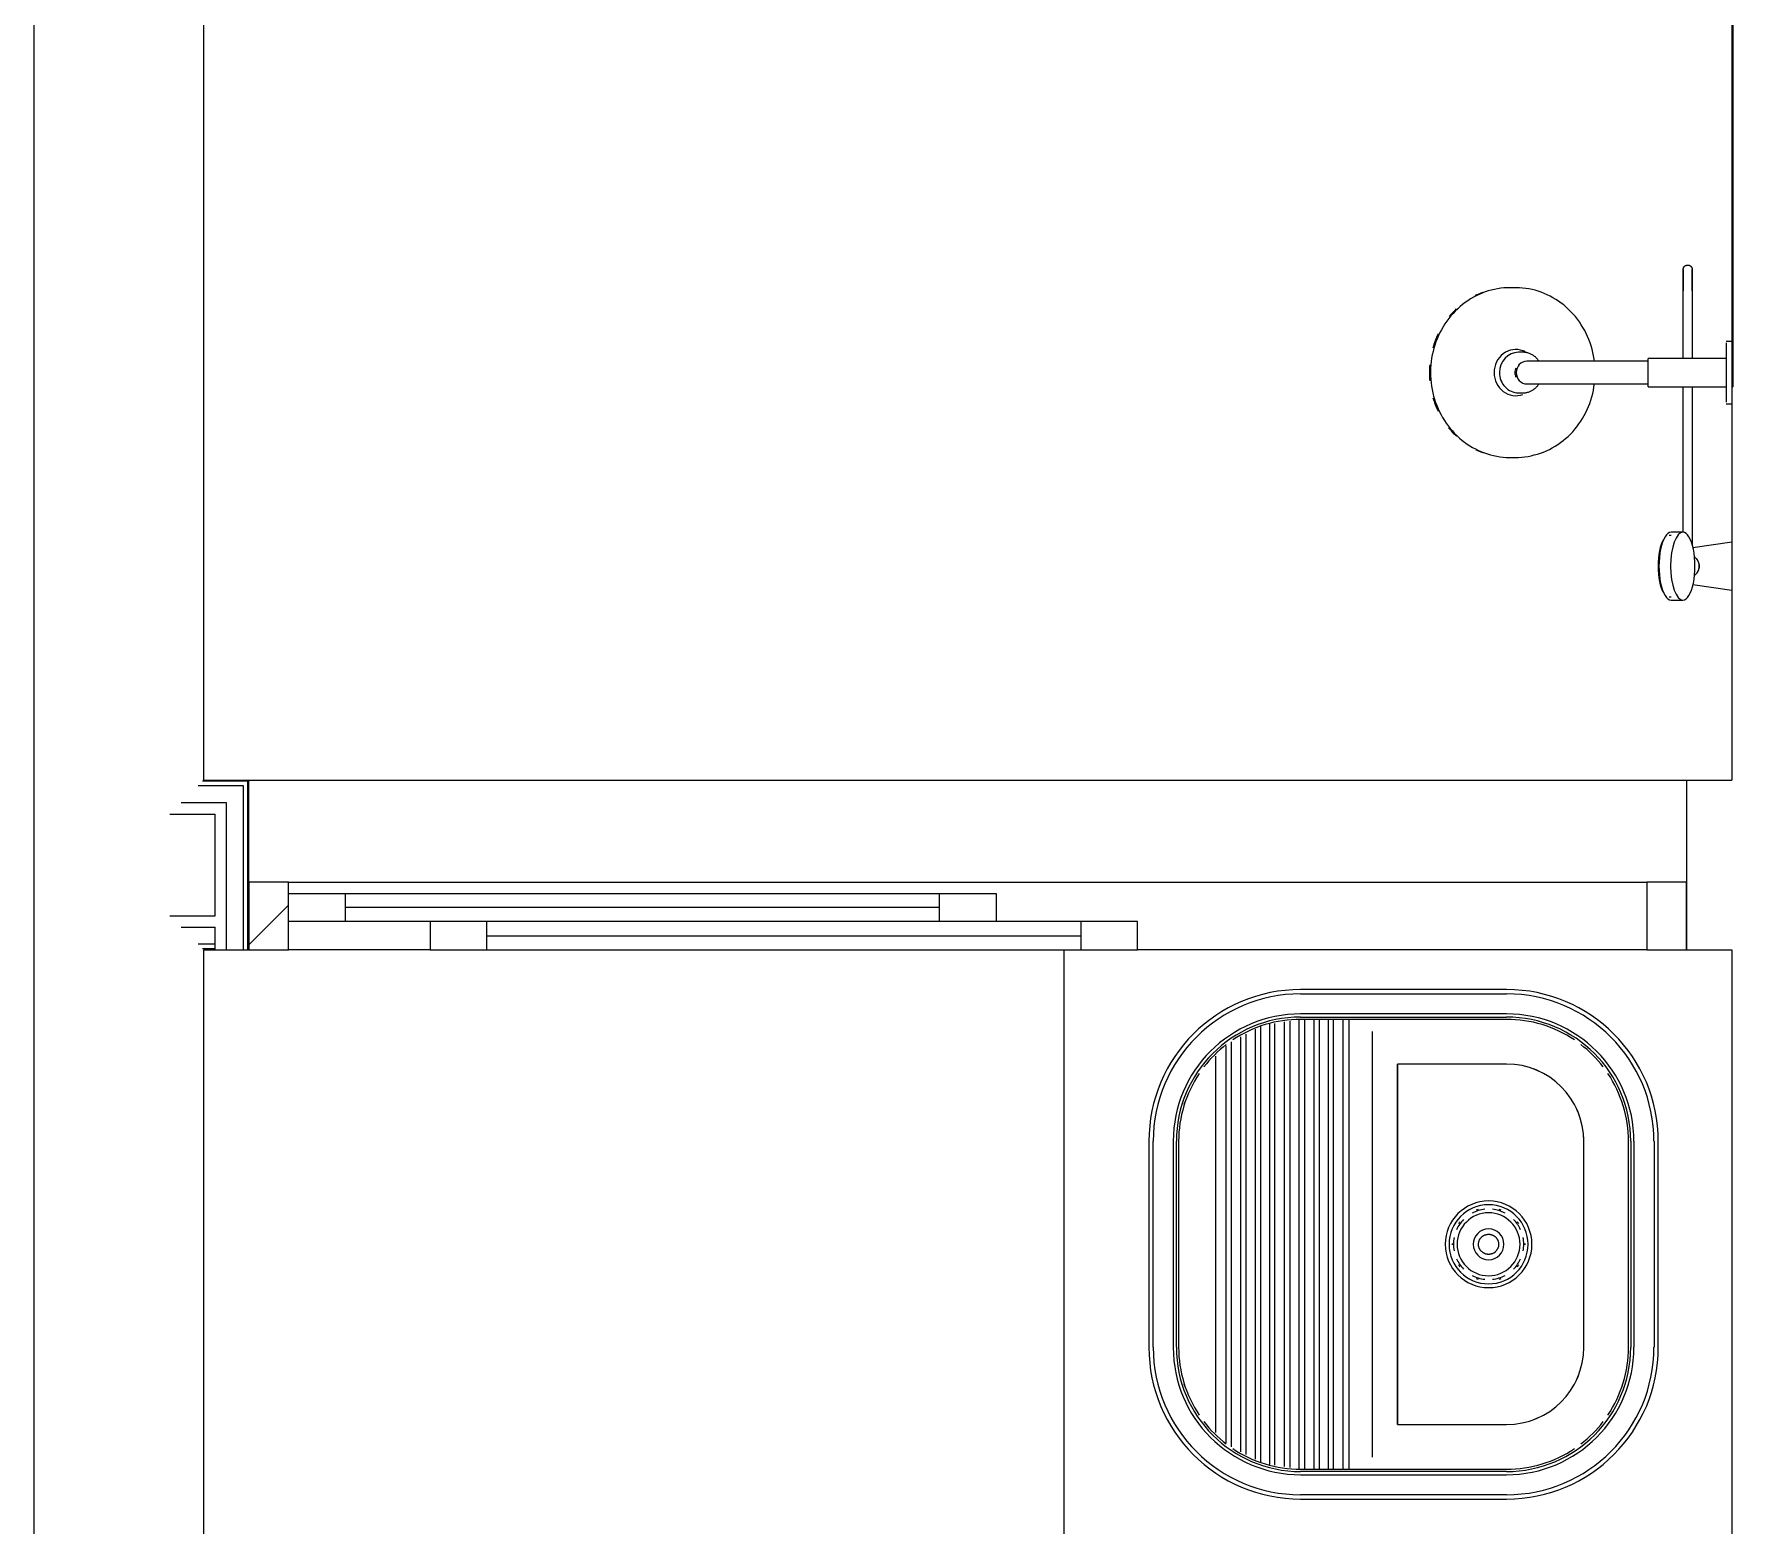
# Model space of a CAD drawing. Header units: millimetres. Extents: x 586.5 to 618.3, y 239.1 to 272.6.
# Drawn here: x 597.198 to 598.699, y 259.752 to 261.069 of the extents above; entities that cross this region are included whole.
import ezdxf

# ---------------------------------------------------------------- set-up
doc = ezdxf.new("R2010")
doc.units = ezdxf.units.MM
doc.header["$LTSCALE"] = 75
for name, color, linetype, lineweight in [('A Arquitetura LRZ', 252, 'Continuous', 9), ('A Esquadrias LRZ', 252, 'Continuous', 9), ('A Mobiliário LRZ', 253, 'Continuous', 9)]:
    doc.layers.add(name, color=color, linetype=linetype, lineweight=lineweight)

msp = doc.modelspace()

# ---------------------------------------------------------------- linework, layer by layer
at = {"layer": 'A Arquitetura LRZ'}
for p, q in [((597.1975, 263.2604), (597.1975, 257.9154)), ((598.6985, 263.1114), (598.6985, 260.7829)), ((597.3475, 260.4104), (597.3475, 261.4104)), ((598.6975, 261.4104), (598.6975, 260.7966)), ((598.6975, 260.7442), (598.6975, 260.4104)), ((597.3865, 260.4094), (597.3465, 260.4094)), ((597.3475, 260.4104), (597.3475, 260.4094)), ((597.3475, 260.4104), (598.6975, 260.4104)), ((597.3865, 260.2604), (597.3865, 260.4094)), ((597.3875, 260.2604), (597.3875, 260.4104)), ((598.6575, 260.4104), (598.6575, 260.2604)), ((597.3825, 260.4054), (597.3425, 260.4054)), ((597.3825, 260.2604), (597.3825, 260.4054)), ((597.3175, 260.3804), (597.3575, 260.3804)), ((597.3675, 260.3904), (597.3275, 260.3904)), ((597.3575, 260.2904), (597.3575, 260.3804)), ((597.3675, 260.2604), (597.3675, 260.3904)), ((597.3175, 260.2904), (597.3575, 260.2904)), ((597.3275, 260.2804), (597.3575, 260.2804)), ((597.3575, 260.2604), (597.3575, 260.2804)), ((597.3575, 260.2654), (597.3425, 260.2654)), ((597.3575, 260.2614), (597.3465, 260.2614)), ((597.3475, 260.2604), (597.3875, 260.2604)), ((597.3475, 257.7654), (597.3475, 260.2604)), ((598.6575, 260.2604), (598.6975, 260.2604)), ((598.6975, 260.2604), (598.6975, 257.9154))]:
    msp.add_line(p, q, dxfattribs=at)
at = {"layer": 'A Esquadrias LRZ'}
for p, q in [((597.4225, 260.3204), (597.3875, 260.3204)), ((597.3875, 260.3204), (597.3875, 260.2604)), ((597.4225, 260.3104), (597.4225, 260.3204)), ((597.4225, 260.3204), (598.6225, 260.3204)), ((598.6575, 260.3204), (598.6225, 260.3204)), ((598.6225, 260.3204), (598.6225, 260.2604)), ((598.6575, 260.2604), (598.6575, 260.3204)), ((597.4225, 260.2854), (597.4225, 260.3104)), ((597.4225, 260.3104), (598.0475, 260.3104)), ((597.4225, 260.2854), (597.4225, 260.3104)), ((597.4225, 260.3104), (597.4725, 260.3104)), ((597.4725, 260.3104), (597.4725, 260.2854)), ((597.9975, 260.2854), (597.9975, 260.3104)), ((597.9975, 260.3104), (598.0475, 260.3104)), ((598.0475, 260.3104), (598.0475, 260.2854)), ((598.0475, 260.3104), (598.0475, 260.2854)), ((597.3875, 260.265), (597.4225, 260.3)), ((597.9975, 260.2979), (597.4725, 260.2979)), ((598.0475, 260.2854), (597.4225, 260.2854)), ((597.4725, 260.2854), (597.4225, 260.2854)), ((597.4225, 260.2604), (597.4225, 260.2854)), ((598.1725, 260.2854), (597.5475, 260.2854)), ((597.5475, 260.2854), (597.5475, 260.2604)), ((597.5975, 260.2854), (597.5475, 260.2854)), ((597.5475, 260.2854), (597.5475, 260.2604)), ((597.5975, 260.2604), (597.5975, 260.2854)), ((598.0475, 260.2854), (597.9975, 260.2854)), ((598.1725, 260.2854), (598.1225, 260.2854)), ((598.1225, 260.2854), (598.1225, 260.2604)), ((598.1725, 260.2604), (598.1725, 260.2854)), ((598.1725, 260.2604), (598.1725, 260.2854)), ((597.3875, 260.2604), (597.4225, 260.2604)), ((597.5475, 260.2604), (597.4225, 260.2604)), ((597.5475, 260.2604), (598.1725, 260.2604)), ((597.5475, 260.2604), (597.5975, 260.2604)), ((597.5975, 260.2729), (598.1225, 260.2729)), ((598.1225, 260.2604), (598.1725, 260.2604)), ((598.6225, 260.2604), (598.1725, 260.2604)), ((598.6225, 260.2604), (598.6575, 260.2604))]:
    msp.add_line(p, q, dxfattribs=at)
at = {"layer": 'A Mobiliário LRZ'}
for p, q in [((598.6545, 260.8616), (598.6546, 260.8617)), ((598.6545, 260.8614), (598.6545, 260.8616)), ((598.6545, 260.8612), (598.6545, 260.8614)), ((598.6545, 260.8614), (598.6545, 260.8614)), ((598.6545, 260.8614), (598.6545, 260.8613)), ((598.6545, 260.8613), (598.6545, 260.861)), ((598.6545, 260.8607), (598.6545, 260.8612)), ((598.6545, 260.861), (598.6545, 260.8605)), ((598.6545, 260.8601), (598.6545, 260.8607)), ((598.6545, 260.8605), (598.6545, 260.8597)), ((598.6545, 260.8592), (598.6545, 260.8601)), ((598.6545, 260.8597), (598.6545, 260.8588)), ((598.6545, 260.8582), (598.6545, 260.8592)), ((598.6545, 260.8588), (598.6545, 260.8576)), ((598.6546, 260.8622), (598.6547, 260.8624)), ((598.6546, 260.862), (598.6546, 260.8622)), ((598.6546, 260.8619), (598.6546, 260.862)), ((598.6546, 260.8617), (598.6546, 260.8619)), ((598.6547, 260.8627), (598.6548, 260.8628)), ((598.6547, 260.8625), (598.6547, 260.8627)), ((598.6547, 260.8624), (598.6547, 260.8625)), ((598.6548, 260.8628), (598.6549, 260.863)), ((598.6549, 260.8631), (598.655, 260.8633)), ((598.6549, 260.863), (598.6549, 260.8631)), ((598.655, 260.8633), (598.6551, 260.8634)), ((598.6551, 260.8634), (598.6552, 260.8635)), ((598.6552, 260.8637), (598.6553, 260.8638)), ((598.6552, 260.8635), (598.6552, 260.8637)), ((598.6553, 260.8638), (598.6554, 260.8639)), ((598.6554, 260.8639), (598.6555, 260.864)), ((598.6555, 260.864), (598.6556, 260.8642)), ((598.6556, 260.8642), (598.6558, 260.8643)), ((598.6558, 260.8643), (598.6559, 260.8644)), ((598.6559, 260.8644), (598.656, 260.8645)), ((598.656, 260.8645), (598.6561, 260.8646)), ((598.6561, 260.8646), (598.6562, 260.8647)), ((598.6562, 260.8647), (598.6564, 260.8648)), ((598.6564, 260.8648), (598.6565, 260.8649)), ((598.6565, 260.8649), (598.6567, 260.8649)), ((598.6567, 260.8649), (598.6568, 260.865)), ((598.6568, 260.865), (598.6569, 260.8651)), ((598.6569, 260.8651), (598.6571, 260.8651)), ((598.6571, 260.8651), (598.6572, 260.8652)), ((598.6572, 260.8652), (598.6574, 260.8652)), ((598.6574, 260.8652), (598.6576, 260.8653)), ((598.6576, 260.8653), (598.6577, 260.8653)), ((598.6577, 260.8653), (598.6579, 260.8653)), ((598.6579, 260.8653), (598.658, 260.8654)), ((598.658, 260.8654), (598.6582, 260.8654)), ((598.6582, 260.8654), (598.6583, 260.8654)), ((598.6583, 260.8654), (598.6585, 260.8654)), ((598.6585, 260.8654), (598.6587, 260.8654)), ((598.6587, 260.8654), (598.6588, 260.8654)), ((598.6588, 260.8654), (598.659, 260.8654)), ((598.659, 260.8654), (598.6591, 260.8654)), ((598.6591, 260.8654), (598.6593, 260.8653)), ((598.6593, 260.8653), (598.6595, 260.8653)), ((598.6595, 260.8653), (598.6596, 260.8653)), ((598.6596, 260.8653), (598.6598, 260.8652)), ((598.6598, 260.8652), (598.6599, 260.8652)), ((598.6599, 260.8652), (598.6601, 260.8651)), ((598.6601, 260.8651), (598.6602, 260.865)), ((598.6602, 260.865), (598.6604, 260.865)), ((598.6604, 260.865), (598.6605, 260.8649)), ((598.6605, 260.8649), (598.6606, 260.8648)), ((598.6606, 260.8648), (598.6608, 260.8647)), ((598.6608, 260.8647), (598.6609, 260.8646)), ((598.6609, 260.8646), (598.661, 260.8645)), ((598.661, 260.8645), (598.6611, 260.8644)), ((598.6611, 260.8644), (598.6613, 260.8643)), ((598.6613, 260.8643), (598.6614, 260.8642)), ((598.6614, 260.8642), (598.6615, 260.8641)), ((598.6615, 260.8641), (598.6616, 260.864)), ((598.6616, 260.864), (598.6617, 260.8639)), ((598.6617, 260.8639), (598.6618, 260.8637)), ((598.6618, 260.8637), (598.6619, 260.8636)), ((598.6619, 260.8636), (598.662, 260.8635)), ((598.662, 260.8635), (598.6621, 260.8633)), ((598.6621, 260.8633), (598.6621, 260.8632)), ((598.6621, 260.8632), (598.6622, 260.863)), ((598.6622, 260.863), (598.6623, 260.8629)), ((598.6623, 260.8629), (598.6623, 260.8627)), ((598.6623, 260.8627), (598.6624, 260.8626)), ((598.6624, 260.8626), (598.6624, 260.8624)), ((598.6624, 260.8624), (598.6624, 260.8623)), ((598.6624, 260.8623), (598.6625, 260.8621)), ((598.6625, 260.8621), (598.6625, 260.862)), ((598.6625, 260.862), (598.6625, 260.8618)), ((598.6625, 260.8618), (598.6625, 260.8616)), ((598.6625, 260.8616), (598.6625, 260.8615)), ((598.6625, 260.8615), (598.6625, 260.8614)), ((598.6625, 260.8611), (598.6625, 260.8614)), ((598.6625, 260.8614), (598.6625, 260.8614)), ((598.6625, 260.8614), (598.6625, 260.8613)), ((598.6625, 260.8613), (598.6625, 260.861)), ((598.6625, 260.8607), (598.6625, 260.8611)), ((598.6625, 260.861), (598.6625, 260.8605)), ((598.6625, 260.8601), (598.6625, 260.8607)), ((598.6625, 260.8605), (598.6625, 260.8597)), ((598.6625, 260.8592), (598.6625, 260.8601)), ((598.6625, 260.8597), (598.6625, 260.8588)), ((598.6625, 260.8582), (598.6625, 260.8592)), ((598.6625, 260.8588), (598.6625, 260.8576)), ((598.4878, 260.8439), (598.485, 260.8433)), ((598.4905, 260.8444), (598.4878, 260.8439)), ((598.4933, 260.8449), (598.4905, 260.8444)), ((598.4961, 260.8452), (598.4933, 260.8449)), ((598.499, 260.8453), (598.4961, 260.8452)), ((598.5018, 260.8454), (598.499, 260.8453)), ((598.5014, 260.8454), (598.5008, 260.8454)), ((598.5062, 260.8454), (598.5018, 260.8454)), ((598.507, 260.8454), (598.5062, 260.8454)), ((598.5098, 260.8453), (598.507, 260.8454)), ((598.5126, 260.8451), (598.5098, 260.8453)), ((598.5154, 260.8448), (598.5126, 260.8451)), ((598.5182, 260.8443), (598.5154, 260.8448)), ((598.521, 260.8437), (598.5182, 260.8443)), ((598.6545, 260.8569), (598.6545, 260.8582)), ((598.6545, 260.8576), (598.6545, 260.8563)), ((598.6545, 260.8555), (598.6545, 260.8569)), ((598.6545, 260.8563), (598.6545, 260.8548)), ((598.6545, 260.8538), (598.6545, 260.8555)), ((598.6545, 260.8548), (598.6545, 260.853)), ((598.6545, 260.852), (598.6545, 260.8538)), ((598.6545, 260.853), (598.6545, 260.8511)), ((598.6545, 260.8499), (598.6545, 260.852)), ((598.6545, 260.8511), (598.6545, 260.8489)), ((598.6545, 260.8477), (598.6545, 260.8499)), ((598.6545, 260.8489), (598.6545, 260.8466)), ((598.6545, 260.8453), (598.6545, 260.8477)), ((598.6545, 260.8466), (598.6545, 260.8441)), ((598.6545, 260.8427), (598.6545, 260.8453)), ((598.6545, 260.8441), (598.6545, 260.8426)), ((598.6625, 260.8569), (598.6625, 260.8582)), ((598.6625, 260.8576), (598.6625, 260.8563)), ((598.6625, 260.8554), (598.6625, 260.8569)), ((598.6625, 260.8563), (598.6625, 260.8548)), ((598.6625, 260.8538), (598.6625, 260.8554)), ((598.6625, 260.8548), (598.6625, 260.853)), ((598.6625, 260.8519), (598.6625, 260.8538)), ((598.6625, 260.853), (598.6625, 260.8511)), ((598.6625, 260.8499), (598.6625, 260.8519)), ((598.6625, 260.8511), (598.6625, 260.8489)), ((598.6625, 260.8476), (598.6625, 260.8499)), ((598.6625, 260.8489), (598.6625, 260.8466)), ((598.6625, 260.8452), (598.6625, 260.8476)), ((598.6625, 260.8466), (598.6625, 260.8441)), ((598.6625, 260.8426), (598.6625, 260.8452)), ((598.6625, 260.8441), (598.6625, 260.8426)), ((598.4596, 260.8305), (598.4574, 260.8287)), ((598.4619, 260.8323), (598.4596, 260.8305)), ((598.4643, 260.8339), (598.4619, 260.8323)), ((598.4667, 260.8355), (598.4643, 260.8339)), ((598.4692, 260.8369), (598.4667, 260.8355)), ((598.4717, 260.8382), (598.4692, 260.8369)), ((598.4743, 260.8395), (598.4717, 260.8382)), ((598.4769, 260.8406), (598.4743, 260.8395)), ((598.4796, 260.8416), (598.4769, 260.8406)), ((598.4823, 260.8425), (598.4796, 260.8416)), ((598.485, 260.8433), (598.4823, 260.8425)), ((598.5238, 260.8431), (598.521, 260.8437)), ((598.5265, 260.8422), (598.5238, 260.8431)), ((598.5292, 260.8413), (598.5265, 260.8422)), ((598.5318, 260.8403), (598.5292, 260.8413)), ((598.5344, 260.8392), (598.5318, 260.8403)), ((598.537, 260.8379), (598.5344, 260.8392)), ((598.5395, 260.8365), (598.537, 260.8379)), ((598.542, 260.8351), (598.5395, 260.8365)), ((598.5444, 260.8335), (598.542, 260.8351)), ((598.5467, 260.8318), (598.5444, 260.8335)), ((598.549, 260.8301), (598.5467, 260.8318)), ((598.5512, 260.8282), (598.549, 260.8301)), ((598.6545, 260.8368), (598.6545, 260.8426)), ((598.6545, 260.8272), (598.6545, 260.8368)), ((598.6625, 260.8426), (598.6625, 260.8325)), ((598.6625, 260.8325), (598.6625, 260.8232)), ((598.4457, 260.8158), (598.444, 260.8134)), ((598.4474, 260.8182), (598.4457, 260.8158)), ((598.4492, 260.8204), (598.4474, 260.8182)), ((598.4512, 260.8226), (598.4492, 260.8204)), ((598.4532, 260.8247), (598.4512, 260.8226)), ((598.4553, 260.8268), (598.4532, 260.8247)), ((598.4574, 260.8287), (598.4553, 260.8268)), ((598.5533, 260.8262), (598.5512, 260.8282)), ((598.5554, 260.8242), (598.5533, 260.8262)), ((598.5574, 260.8221), (598.5554, 260.8242)), ((598.5593, 260.8198), (598.5574, 260.8221)), ((598.5611, 260.8175), (598.5593, 260.8198)), ((598.5628, 260.8152), (598.5611, 260.8175)), ((598.5645, 260.8127), (598.5628, 260.8152)), ((598.6545, 260.8182), (598.6545, 260.8272)), ((598.6545, 260.81), (598.6545, 260.8182)), ((598.6625, 260.8232), (598.6625, 260.8146)), ((598.6625, 260.8146), (598.6625, 260.8067)), ((598.4371, 260.8003), (598.436, 260.7976)), ((598.4383, 260.8031), (598.4371, 260.8003)), ((598.4396, 260.8057), (598.4383, 260.8031)), ((598.4409, 260.8083), (598.4396, 260.8057)), ((598.4424, 260.8109), (598.4409, 260.8083)), ((598.444, 260.8134), (598.4424, 260.8109)), ((598.566, 260.8102), (598.5645, 260.8127)), ((598.5675, 260.8076), (598.566, 260.8102)), ((598.5688, 260.805), (598.5675, 260.8076)), ((598.5701, 260.8023), (598.5688, 260.805)), ((598.5712, 260.7996), (598.5701, 260.8023)), ((598.5723, 260.7968), (598.5712, 260.7996)), ((598.6545, 260.8026), (598.6545, 260.81)), ((598.6545, 260.7959), (598.6545, 260.8026)), ((598.6625, 260.8067), (598.6625, 260.7996)), ((598.6625, 260.7996), (598.6625, 260.7932)), ((598.4328, 260.7861), (598.4323, 260.7831)), ((598.4335, 260.789), (598.4328, 260.7861)), ((598.4342, 260.7919), (598.4335, 260.789)), ((598.4351, 260.7947), (598.4342, 260.7919)), ((598.436, 260.7976), (598.4351, 260.7947)), ((598.5131, 260.7883), (598.509, 260.7883)), ((598.5133, 260.7883), (598.5131, 260.7883)), ((598.5139, 260.7883), (598.5133, 260.7883)), ((598.5146, 260.7882), (598.5139, 260.7883)), ((598.5153, 260.7881), (598.5146, 260.7882)), ((598.516, 260.788), (598.5153, 260.7881)), ((598.5166, 260.7879), (598.516, 260.788)), ((598.5173, 260.7877), (598.5166, 260.7879)), ((598.5179, 260.7875), (598.5173, 260.7877)), ((598.5186, 260.7873), (598.5179, 260.7875)), ((598.5192, 260.7871), (598.5186, 260.7873)), ((598.5198, 260.7868), (598.5192, 260.7871)), ((598.5204, 260.7865), (598.5198, 260.7868)), ((598.5211, 260.7862), (598.5204, 260.7865)), ((598.5216, 260.7858), (598.5211, 260.7862)), ((598.5222, 260.7854), (598.5216, 260.7858)), ((598.5228, 260.785), (598.5222, 260.7854)), ((598.5233, 260.7846), (598.5228, 260.785)), ((598.5239, 260.7842), (598.5233, 260.7846)), ((598.5244, 260.7837), (598.5239, 260.7842)), ((598.5732, 260.794), (598.5723, 260.7968)), ((598.574, 260.7911), (598.5732, 260.794)), ((598.5748, 260.7882), (598.574, 260.7911)), ((598.5754, 260.7853), (598.5748, 260.7882)), ((598.5759, 260.7823), (598.5754, 260.7853)), ((598.6545, 260.79), (598.6545, 260.7959)), ((598.6545, 260.7848), (598.6545, 260.79)), ((598.6545, 260.7829), (598.6545, 260.7848)), ((598.6625, 260.7932), (598.6625, 260.7876)), ((598.6625, 260.7876), (598.6625, 260.7829)), ((598.6975, 260.7979), (598.6925, 260.7979)), ((598.6925, 260.7966), (598.6925, 260.7704)), ((598.6975, 260.7966), (598.6975, 260.7704)), ((598.4315, 260.7772), (598.4313, 260.7742)), ((598.4313, 260.7742), (598.4313, 260.7712)), ((598.4313, 260.7712), (598.4313, 260.7704)), ((598.4313, 260.7704), (598.4313, 260.7674)), ((598.4319, 260.7802), (598.4315, 260.7772)), ((598.4323, 260.7831), (598.4319, 260.7802)), ((598.5275, 260.7804), (598.5164, 260.7804)), ((598.5249, 260.7832), (598.5244, 260.7837)), ((598.5253, 260.7827), (598.5249, 260.7832)), ((598.5258, 260.7822), (598.5253, 260.7827)), ((598.5262, 260.7816), (598.5258, 260.7822)), ((598.5266, 260.7811), (598.5262, 260.7816)), ((598.527, 260.7805), (598.5266, 260.7811)), ((598.5279, 260.7804), (598.5275, 260.7804)), ((598.5288, 260.7804), (598.5279, 260.7804)), ((598.5297, 260.7804), (598.5288, 260.7804)), ((598.5307, 260.7804), (598.5297, 260.7804)), ((598.5318, 260.7804), (598.5307, 260.7804)), ((598.533, 260.7804), (598.5318, 260.7804)), ((598.5342, 260.7804), (598.533, 260.7804)), ((598.5356, 260.7804), (598.5342, 260.7804)), ((598.5369, 260.7804), (598.5356, 260.7804)), ((598.5384, 260.7804), (598.5369, 260.7804)), ((598.5399, 260.7804), (598.5384, 260.7804)), ((598.5415, 260.7804), (598.5399, 260.7804)), ((598.5432, 260.7804), (598.5415, 260.7804)), ((598.5449, 260.7804), (598.5432, 260.7804)), ((598.5467, 260.7804), (598.5449, 260.7804)), ((598.5485, 260.7804), (598.5467, 260.7804)), ((598.5504, 260.7804), (598.5485, 260.7804)), ((598.5523, 260.7804), (598.5504, 260.7804)), ((598.5542, 260.7804), (598.5523, 260.7804)), ((598.5563, 260.7804), (598.5542, 260.7804)), ((598.5583, 260.7804), (598.5563, 260.7804)), ((598.5604, 260.7804), (598.5583, 260.7804)), ((598.5625, 260.7804), (598.5604, 260.7804)), ((598.5646, 260.7804), (598.5625, 260.7804)), ((598.5668, 260.7804), (598.5646, 260.7804)), ((598.569, 260.7804), (598.5668, 260.7804)), ((598.5712, 260.7804), (598.569, 260.7804)), ((598.5734, 260.7804), (598.5712, 260.7804)), ((598.5756, 260.7804), (598.5734, 260.7804)), ((598.5779, 260.7804), (598.5756, 260.7804)), ((598.5761, 260.7804), (598.5759, 260.7823)), ((598.5801, 260.7804), (598.5779, 260.7804)), ((598.6235, 260.7804), (598.5801, 260.7804)), ((598.6925, 260.7829), (598.6235, 260.7829)), ((598.6235, 260.7704), (598.6235, 260.7829)), ((598.6235, 260.7579), (598.6235, 260.7704)), ((598.6925, 260.7704), (598.6925, 260.7442)), ((598.6985, 260.7829), (598.6975, 260.7829)), ((598.6975, 260.7704), (598.6975, 260.7442)), ((598.6985, 260.7829), (598.6985, 260.7704)), ((598.6985, 260.7704), (598.6985, 260.7579)), ((598.4313, 260.7674), (598.4315, 260.7644)), ((598.4315, 260.7644), (598.4318, 260.7614)), ((598.4318, 260.7614), (598.4321, 260.7585)), ((598.4321, 260.7585), (598.4327, 260.7555)), ((598.4327, 260.7555), (598.4333, 260.7526)), ((598.5164, 260.7604), (598.5275, 260.7604)), ((598.519, 260.7537), (598.5197, 260.7539)), ((598.5197, 260.7539), (598.5203, 260.7542)), ((598.5203, 260.7542), (598.5209, 260.7545)), ((598.5209, 260.7545), (598.5215, 260.7549)), ((598.5215, 260.7549), (598.5221, 260.7553)), ((598.5221, 260.7553), (598.5226, 260.7557)), ((598.5226, 260.7557), (598.5232, 260.7561)), ((598.5232, 260.7561), (598.5237, 260.7565)), ((598.5237, 260.7565), (598.5242, 260.757)), ((598.5242, 260.757), (598.5247, 260.7575)), ((598.5247, 260.7575), (598.5252, 260.758)), ((598.5252, 260.758), (598.5257, 260.7585)), ((598.5257, 260.7585), (598.5261, 260.759)), ((598.5261, 260.759), (598.5265, 260.7596)), ((598.5265, 260.7596), (598.5269, 260.7602)), ((598.5275, 260.7604), (598.5283, 260.7604)), ((598.5283, 260.7604), (598.5292, 260.7604)), ((598.5292, 260.7604), (598.5302, 260.7604)), ((598.5302, 260.7604), (598.5312, 260.7604)), ((598.5312, 260.7604), (598.5323, 260.7604)), ((598.5323, 260.7604), (598.5335, 260.7604)), ((598.5335, 260.7604), (598.5348, 260.7604)), ((598.5348, 260.7604), (598.5362, 260.7604)), ((598.5362, 260.7604), (598.5376, 260.7604)), ((598.5376, 260.7604), (598.5391, 260.7604)), ((598.5391, 260.7604), (598.5407, 260.7604)), ((598.5407, 260.7604), (598.5423, 260.7604)), ((598.5423, 260.7604), (598.544, 260.7604)), ((598.544, 260.7604), (598.5457, 260.7604)), ((598.5457, 260.7604), (598.5475, 260.7604)), ((598.5475, 260.7604), (598.5493, 260.7604)), ((598.5493, 260.7604), (598.5512, 260.7604)), ((598.5512, 260.7604), (598.5532, 260.7604)), ((598.5532, 260.7604), (598.5552, 260.7604)), ((598.5552, 260.7604), (598.5572, 260.7604)), ((598.5572, 260.7604), (598.5592, 260.7604)), ((598.5592, 260.7604), (598.5613, 260.7604)), ((598.5613, 260.7604), (598.5635, 260.7604)), ((598.5635, 260.7604), (598.5656, 260.7604)), ((598.5656, 260.7604), (598.5678, 260.7604)), ((598.5678, 260.7604), (598.57, 260.7604)), ((598.57, 260.7604), (598.5722, 260.7604)), ((598.5722, 260.7604), (598.5744, 260.7604)), ((598.5744, 260.7604), (598.5767, 260.7604)), ((598.5746, 260.7518), (598.5752, 260.7547)), ((598.5752, 260.7547), (598.5757, 260.7577)), ((598.5757, 260.7577), (598.5761, 260.7604)), ((598.5767, 260.7604), (598.5789, 260.7604)), ((598.5789, 260.7604), (598.5801, 260.7604)), ((598.5801, 260.7604), (598.6235, 260.7604)), ((598.6235, 260.7579), (598.6925, 260.7579)), ((598.6545, 260.755), (598.6545, 260.7579)), ((598.6545, 260.7499), (598.6545, 260.755)), ((598.6625, 260.7578), (598.6625, 260.7527)), ((598.6975, 260.7579), (598.6985, 260.7579)), ((598.4333, 260.7526), (598.434, 260.7497)), ((598.434, 260.7497), (598.4348, 260.7468)), ((598.4348, 260.7468), (598.4358, 260.744)), ((598.4358, 260.744), (598.4368, 260.7412)), ((598.4368, 260.7412), (598.438, 260.7385)), ((598.509, 260.7525), (598.5131, 260.7525)), ((598.5131, 260.7525), (598.5138, 260.7525)), ((598.5138, 260.7525), (598.5144, 260.7526)), ((598.5144, 260.7526), (598.5151, 260.7526)), ((598.5151, 260.7526), (598.5158, 260.7527)), ((598.5158, 260.7527), (598.5164, 260.7529)), ((598.5164, 260.7529), (598.5171, 260.753)), ((598.5171, 260.753), (598.5178, 260.7532)), ((598.5178, 260.7532), (598.5184, 260.7534)), ((598.5184, 260.7534), (598.519, 260.7537)), ((598.5697, 260.7377), (598.5709, 260.7405)), ((598.5709, 260.7405), (598.572, 260.7432)), ((598.572, 260.7432), (598.573, 260.7461)), ((598.573, 260.7461), (598.5738, 260.7489)), ((598.5738, 260.7489), (598.5746, 260.7518)), ((598.6545, 260.7447), (598.6545, 260.7499)), ((598.6545, 260.7395), (598.6545, 260.7447)), ((598.6545, 260.7342), (598.6545, 260.7395)), ((598.6625, 260.7527), (598.6625, 260.7475)), ((598.6625, 260.7475), (598.6625, 260.7423)), ((598.6625, 260.7423), (598.6625, 260.7371)), ((598.6925, 260.7429), (598.6975, 260.7429)), ((598.438, 260.7385), (598.4392, 260.7358)), ((598.4392, 260.7358), (598.4406, 260.7332)), ((598.4406, 260.7332), (598.442, 260.7306)), ((598.442, 260.7306), (598.4436, 260.7281)), ((598.4436, 260.7281), (598.4452, 260.7256)), ((598.4452, 260.7256), (598.4469, 260.7233)), ((598.5606, 260.7226), (598.5624, 260.725)), ((598.5624, 260.725), (598.564, 260.7274)), ((598.564, 260.7274), (598.5656, 260.7299)), ((598.5656, 260.7299), (598.5671, 260.7325)), ((598.5671, 260.7325), (598.5685, 260.7351)), ((598.5685, 260.7351), (598.5697, 260.7377)), ((598.6545, 260.729), (598.6545, 260.7342)), ((598.6545, 260.7238), (598.6545, 260.729)), ((598.6545, 260.7185), (598.6545, 260.7238)), ((598.6625, 260.7371), (598.6625, 260.7318)), ((598.6625, 260.7318), (598.6625, 260.7266)), ((598.6625, 260.7266), (598.6625, 260.7213)), ((598.4469, 260.7233), (598.4487, 260.721)), ((598.4487, 260.721), (598.4506, 260.7188)), ((598.4506, 260.7188), (598.4526, 260.7166)), ((598.4526, 260.7166), (598.4547, 260.7146)), ((598.4547, 260.7146), (598.4568, 260.7126)), ((598.4568, 260.7126), (598.459, 260.7108)), ((598.459, 260.7108), (598.4613, 260.709)), ((598.4613, 260.709), (598.4637, 260.7073)), ((598.5461, 260.7085), (598.5484, 260.7103)), ((598.5484, 260.7103), (598.5506, 260.7121)), ((598.5506, 260.7121), (598.5528, 260.714)), ((598.5528, 260.714), (598.5549, 260.7161)), ((598.5549, 260.7161), (598.5569, 260.7182)), ((598.5569, 260.7182), (598.5588, 260.7204)), ((598.5588, 260.7204), (598.5606, 260.7226)), ((598.6545, 260.7133), (598.6545, 260.7185)), ((598.6545, 260.7081), (598.6545, 260.7133)), ((598.6625, 260.7213), (598.6625, 260.7161)), ((598.6625, 260.7161), (598.6625, 260.7109)), ((598.6625, 260.7109), (598.6625, 260.7058)), ((598.4637, 260.7073), (598.4661, 260.7057)), ((598.4661, 260.7057), (598.4685, 260.7043)), ((598.4685, 260.7043), (598.471, 260.7029)), ((598.471, 260.7029), (598.4736, 260.7017)), ((598.4736, 260.7017), (598.4762, 260.7005)), ((598.4762, 260.7005), (598.4789, 260.6995)), ((598.4789, 260.6995), (598.4815, 260.6986)), ((598.4815, 260.6986), (598.4843, 260.6978)), ((598.4843, 260.6978), (598.487, 260.6971)), ((598.487, 260.6971), (598.4898, 260.6965)), ((598.4898, 260.6965), (598.4926, 260.696)), ((598.4926, 260.696), (598.4954, 260.6957)), ((598.4954, 260.6957), (598.4982, 260.6955)), ((598.4982, 260.6955), (598.501, 260.6954)), ((598.5008, 260.6954), (598.5014, 260.6954)), ((598.501, 260.6954), (598.5018, 260.6954)), ((598.5018, 260.6954), (598.5062, 260.6954)), ((598.5062, 260.6954), (598.5091, 260.6955)), ((598.5091, 260.6955), (598.5119, 260.6956)), ((598.5119, 260.6956), (598.5147, 260.6959)), ((598.5147, 260.6959), (598.5175, 260.6964)), ((598.5175, 260.6964), (598.5203, 260.6969)), ((598.5203, 260.6969), (598.523, 260.6976)), ((598.523, 260.6976), (598.5257, 260.6983)), ((598.5257, 260.6983), (598.5284, 260.6992)), ((598.5284, 260.6992), (598.5311, 260.7002)), ((598.5311, 260.7002), (598.5337, 260.7013)), ((598.5337, 260.7013), (598.5363, 260.7026)), ((598.5363, 260.7026), (598.5388, 260.7039)), ((598.5388, 260.7039), (598.5413, 260.7053)), ((598.5413, 260.7053), (598.5437, 260.7069)), ((598.5437, 260.7069), (598.5461, 260.7085)), ((598.6545, 260.703), (598.6545, 260.7081)), ((598.6545, 260.6979), (598.6545, 260.703)), ((598.6545, 260.6928), (598.6545, 260.6979)), ((598.6625, 260.7058), (598.6625, 260.7006)), ((598.6625, 260.7006), (598.6625, 260.6956)), ((598.6625, 260.6956), (598.6625, 260.6905)), ((598.6545, 260.6879), (598.6545, 260.6928)), ((598.6545, 260.6829), (598.6545, 260.6879)), ((598.6545, 260.6781), (598.6545, 260.6829)), ((598.6625, 260.6905), (598.6625, 260.6856)), ((598.6625, 260.6856), (598.6625, 260.6807)), ((598.6625, 260.6807), (598.6625, 260.6759)), ((598.6545, 260.6733), (598.6545, 260.6781)), ((598.6545, 260.6687), (598.6545, 260.6733)), ((598.6545, 260.6641), (598.6545, 260.6687)), ((598.6545, 260.6596), (598.6545, 260.6641)), ((598.6625, 260.6759), (598.6625, 260.6712)), ((598.6625, 260.6712), (598.6625, 260.6665)), ((598.6625, 260.6665), (598.6625, 260.662)), ((598.6545, 260.6553), (598.6545, 260.6596)), ((598.6545, 260.651), (598.6545, 260.6553)), ((598.6545, 260.6469), (598.6545, 260.651)), ((598.6625, 260.662), (598.6625, 260.6576)), ((598.6625, 260.6576), (598.6625, 260.6533)), ((598.6625, 260.6533), (598.6625, 260.6491)), ((598.6625, 260.6491), (598.6625, 260.6451)), ((598.6545, 260.643), (598.6545, 260.6469)), ((598.6545, 260.6391), (598.6545, 260.643)), ((598.6545, 260.6355), (598.6545, 260.6391)), ((598.6545, 260.6319), (598.6545, 260.6355)), ((598.6625, 260.6451), (598.6625, 260.6412)), ((598.6625, 260.6412), (598.6625, 260.6374)), ((598.6625, 260.6374), (598.6625, 260.6338)), ((598.6625, 260.6338), (598.6625, 260.6303)), ((598.6439, 260.6264), (598.642, 260.6264)), ((598.6542, 260.6294), (598.6439, 260.6294)), ((598.6545, 260.6293), (598.6545, 260.6319)), ((598.6625, 260.6303), (598.6625, 260.627)), ((598.6625, 260.627), (598.6625, 260.6239)), ((598.6625, 260.6239), (598.6625, 260.6209)), ((598.6625, 260.6209), (598.6625, 260.6182)), ((598.6975, 260.6205), (598.6631, 260.6157)), ((598.6647, 260.6074), (598.6644, 260.6076)), ((598.6651, 260.6071), (598.6647, 260.6074)), ((598.6654, 260.6069), (598.6651, 260.6071)), ((598.6657, 260.6066), (598.6654, 260.6069)), ((598.6659, 260.6063), (598.6657, 260.6066)), ((598.6662, 260.606), (598.6659, 260.6063)), ((598.6665, 260.6057), (598.6662, 260.606)), ((598.6667, 260.6053), (598.6665, 260.6057)), ((598.6669, 260.605), (598.6667, 260.6053)), ((598.6672, 260.6047), (598.6669, 260.605)), ((598.6674, 260.6043), (598.6672, 260.6047)), ((598.6676, 260.604), (598.6674, 260.6043)), ((598.6677, 260.6036), (598.6676, 260.604)), ((598.6646, 260.5913), (598.6649, 260.5916)), ((598.6649, 260.5916), (598.6652, 260.5918)), ((598.6652, 260.5918), (598.6655, 260.5921)), ((598.6655, 260.5921), (598.6658, 260.5924)), ((598.6658, 260.5924), (598.6661, 260.5927)), ((598.6661, 260.5927), (598.6663, 260.593)), ((598.6663, 260.593), (598.6666, 260.5933)), ((598.6666, 260.5933), (598.6668, 260.5936)), ((598.6668, 260.5936), (598.667, 260.5939)), ((598.667, 260.5939), (598.6673, 260.5943)), ((598.6673, 260.5943), (598.6675, 260.5946)), ((598.6675, 260.5946), (598.6676, 260.595)), ((598.6676, 260.595), (598.6678, 260.5954)), ((598.6679, 260.6032), (598.6677, 260.6036)), ((598.6678, 260.5954), (598.668, 260.5957)), ((598.668, 260.6029), (598.6679, 260.6032)), ((598.6682, 260.6025), (598.668, 260.6029)), ((598.668, 260.5957), (598.6681, 260.5961)), ((598.6681, 260.5961), (598.6682, 260.5965)), ((598.6683, 260.6021), (598.6682, 260.6025)), ((598.6682, 260.5965), (598.6683, 260.5969)), ((598.6684, 260.6017), (598.6683, 260.6021)), ((598.6683, 260.5969), (598.6684, 260.5973)), ((598.6685, 260.6013), (598.6684, 260.6017)), ((598.6684, 260.5973), (598.6685, 260.5977)), ((598.6685, 260.6009), (598.6685, 260.6013)), ((598.6686, 260.6005), (598.6685, 260.6009)), ((598.6685, 260.5977), (598.6686, 260.5981)), ((598.6686, 260.6001), (598.6686, 260.6005)), ((598.6686, 260.5997), (598.6686, 260.6001)), ((598.6686, 260.5993), (598.6686, 260.5997)), ((598.6686, 260.5989), (598.6686, 260.5993)), ((598.6686, 260.5985), (598.6686, 260.5989)), ((598.6686, 260.5981), (598.6686, 260.5985)), ((598.663, 260.5831), (598.6975, 260.5783)), ((598.642, 260.5724), (598.6439, 260.5724)), ((598.6439, 260.5694), (598.6542, 260.5694)), ((598.1075, 260.2604), (598.1075, 259.0254)), ((598.4985, 260.2254), (598.3165, 260.2254)), ((598.3165, 260.2217), (598.4985, 260.2217)), ((598.315, 260.1989), (598.315, 259.802)), ((598.4985, 260.2039), (598.3165, 260.2039)), ((598.3165, 260.2011), (598.4985, 260.2011)), ((598.4985, 260.1991), (598.3165, 260.1991)), ((598.3201, 260.1991), (598.3201, 259.8017)), ((598.3281, 260.1991), (598.3281, 259.8017)), ((598.333, 260.1991), (598.333, 259.8017)), ((598.341, 260.1991), (598.341, 259.8017)), ((598.3452, 260.1991), (598.3452, 259.8017)), ((598.3538, 260.1991), (598.3538, 259.8017)), ((598.3592, 260.1984), (598.3592, 259.8024)), ((598.2633, 260.1837), (598.2633, 259.8171)), ((598.2681, 260.1861), (598.2681, 259.8147)), ((598.2764, 260.1903), (598.2764, 259.8105)), ((598.2812, 260.1928), (598.2812, 259.808)), ((598.2891, 260.1948), (598.2891, 259.806)), ((598.2935, 260.1955), (598.2935, 259.8053)), ((598.3021, 260.1968), (598.3021, 259.804)), ((598.3071, 260.1976), (598.3071, 259.8032)), ((598.3797, 260.1883), (598.3797, 259.8125)), ((598.2504, 260.1757), (598.2504, 259.8251)), ((598.2552, 260.1792), (598.2552, 259.8216)), ((598.2413, 260.1666), (598.2413, 259.8342)), ((598.4022, 260.1596), (598.4022, 259.8412)), ((598.4985, 260.1596), (598.4022, 260.1596)), ((598.4985, 260.1596), (598.4022, 260.1596)), ((598.4022, 259.8412), (598.4022, 260.1596)), ((598.214, 260.1255), (598.2134, 260.1239)), ((598.1825, 260.0914), (598.1825, 259.9094)), ((598.1863, 259.9094), (598.1863, 260.0914)), ((598.204, 260.0914), (598.204, 259.9094)), ((598.2068, 259.9094), (598.2068, 260.0914)), ((598.2088, 260.0914), (598.2088, 259.9094)), ((598.5667, 259.9094), (598.5667, 260.0914)), ((598.5667, 259.9094), (598.5667, 260.0914)), ((598.6062, 259.9094), (598.6062, 260.0914)), ((598.6082, 260.0914), (598.6082, 259.9094)), ((598.6111, 259.9094), (598.6111, 260.0914)), ((598.6288, 260.0914), (598.6288, 259.9094)), ((598.6325, 259.9094), (598.6325, 260.0914)), ((598.4742, 260.0032), (598.4743, 260.0035)), ((598.4743, 260.0035), (598.4744, 260.0039)), ((598.4744, 260.0039), (598.4746, 260.0042)), ((598.4746, 260.0042), (598.4747, 260.0045)), ((598.4747, 260.0045), (598.4749, 260.0048)), ((598.4749, 260.0048), (598.4751, 260.0051)), ((598.4751, 260.0051), (598.4753, 260.0054)), ((598.4753, 260.0054), (598.4755, 260.0057)), ((598.4755, 260.0057), (598.4757, 260.006)), ((598.4757, 260.006), (598.4759, 260.0063)), ((598.4759, 260.0063), (598.4762, 260.0065)), ((598.4762, 260.0065), (598.4764, 260.0068)), ((598.4764, 260.0068), (598.4767, 260.007)), ((598.4767, 260.007), (598.4769, 260.0073)), ((598.4769, 260.0073), (598.4772, 260.0075)), ((598.4772, 260.0075), (598.4775, 260.0077)), ((598.4775, 260.0077), (598.4778, 260.0079)), ((598.4778, 260.0079), (598.4781, 260.0081)), ((598.4781, 260.0081), (598.4784, 260.0083)), ((598.4784, 260.0083), (598.4787, 260.0084)), ((598.4787, 260.0084), (598.4791, 260.0086)), ((598.4791, 260.0086), (598.4794, 260.0087)), ((598.4794, 260.0087), (598.4797, 260.0088)), ((598.4797, 260.0088), (598.4801, 260.0089)), ((598.4801, 260.0089), (598.4804, 260.009)), ((598.4804, 260.009), (598.4807, 260.0091)), ((598.4807, 260.0091), (598.4811, 260.0092)), ((598.4811, 260.0092), (598.4814, 260.0092)), ((598.4814, 260.0092), (598.4818, 260.0093)), ((598.4818, 260.0093), (598.4822, 260.0093)), ((598.4822, 260.0093), (598.4825, 260.0093)), ((598.4825, 260.0093), (598.4829, 260.0093)), ((598.4829, 260.0093), (598.4832, 260.0093)), ((598.4832, 260.0093), (598.4836, 260.0093)), ((598.4836, 260.0093), (598.4839, 260.0092)), ((598.4839, 260.0092), (598.4843, 260.0091)), ((598.4843, 260.0091), (598.4846, 260.0091)), ((598.4846, 260.0091), (598.485, 260.009)), ((598.485, 260.009), (598.4853, 260.0089)), ((598.4853, 260.0089), (598.4857, 260.0088)), ((598.4857, 260.0088), (598.486, 260.0086)), ((598.486, 260.0086), (598.4863, 260.0085)), ((598.4863, 260.0085), (598.4866, 260.0083)), ((598.4866, 260.0083), (598.4869, 260.0082)), ((598.4869, 260.0082), (598.4873, 260.008)), ((598.4873, 260.008), (598.4876, 260.0078)), ((598.4876, 260.0078), (598.4878, 260.0076)), ((598.4878, 260.0076), (598.4881, 260.0074)), ((598.4881, 260.0074), (598.4884, 260.0072)), ((598.4884, 260.0072), (598.4887, 260.0069)), ((598.4887, 260.0069), (598.4889, 260.0067)), ((598.4889, 260.0067), (598.4892, 260.0064)), ((598.4892, 260.0064), (598.4894, 260.0061)), ((598.4894, 260.0061), (598.4896, 260.0059)), ((598.4896, 260.0059), (598.4898, 260.0056)), ((598.4898, 260.0056), (598.49, 260.0053)), ((598.49, 260.0053), (598.4902, 260.005)), ((598.4902, 260.005), (598.4904, 260.0047)), ((598.4904, 260.0047), (598.4906, 260.0044)), ((598.4906, 260.0044), (598.4907, 260.004)), ((598.4907, 260.004), (598.4909, 260.0037)), ((598.4909, 260.0037), (598.491, 260.0034)), ((598.491, 260.0034), (598.4911, 260.003)), ((598.4737, 260.0011), (598.4738, 260.0015)), ((598.4737, 260.0008), (598.4737, 260.0011)), ((598.4737, 260.0004), (598.4737, 260.0008)), ((598.4737, 260.0002), (598.4737, 260.0004)), ((598.4737, 259.9999), (598.4737, 260.0002)), ((598.4737, 259.9995), (598.4737, 259.9999)), ((598.4738, 259.9991), (598.4737, 259.9995)), ((598.4738, 260.0018), (598.4739, 260.0022)), ((598.4738, 260.0015), (598.4738, 260.0018)), ((598.4738, 259.9988), (598.4738, 259.9991)), ((598.4739, 259.9984), (598.4738, 259.9988)), ((598.4739, 260.0022), (598.474, 260.0025)), ((598.474, 259.9981), (598.4739, 259.9984)), ((598.474, 260.0025), (598.4741, 260.0029)), ((598.4741, 259.9978), (598.474, 259.9981)), ((598.4741, 260.0029), (598.4742, 260.0032)), ((598.4742, 259.9974), (598.4741, 259.9978)), ((598.4743, 259.9971), (598.4742, 259.9974)), ((598.4745, 259.9968), (598.4743, 259.9971)), ((598.4746, 259.9964), (598.4745, 259.9968)), ((598.4748, 259.9961), (598.4746, 259.9964)), ((598.475, 259.9958), (598.4748, 259.9961)), ((598.4752, 259.9955), (598.475, 259.9958)), ((598.4754, 259.9952), (598.4752, 259.9955)), ((598.4756, 259.9949), (598.4754, 259.9952)), ((598.4758, 259.9947), (598.4756, 259.9949)), ((598.476, 259.9944), (598.4758, 259.9947)), ((598.4763, 259.9941), (598.476, 259.9944)), ((598.4765, 259.9939), (598.4763, 259.9941)), ((598.4768, 259.9936), (598.4765, 259.9939)), ((598.4771, 259.9934), (598.4768, 259.9936)), ((598.4774, 259.9932), (598.4771, 259.9934)), ((598.4777, 259.993), (598.4774, 259.9932)), ((598.478, 259.9928), (598.4777, 259.993)), ((598.4783, 259.9926), (598.478, 259.9928)), ((598.4786, 259.9925), (598.4783, 259.9926)), ((598.4789, 259.9923), (598.4786, 259.9925)), ((598.4792, 259.9922), (598.4789, 259.9923)), ((598.4796, 259.992), (598.4792, 259.9922)), ((598.4799, 259.9919), (598.4796, 259.992)), ((598.4802, 259.9918), (598.4799, 259.9919)), ((598.4806, 259.9917), (598.4802, 259.9918)), ((598.4809, 259.9917), (598.4806, 259.9917)), ((598.4813, 259.9916), (598.4809, 259.9917)), ((598.4816, 259.9916), (598.4813, 259.9916)), ((598.482, 259.9915), (598.4816, 259.9916)), ((598.4823, 259.9915), (598.482, 259.9915)), ((598.4827, 259.9915), (598.4823, 259.9915)), ((598.4831, 259.9915), (598.4827, 259.9915)), ((598.4834, 259.9915), (598.4831, 259.9915)), ((598.4838, 259.9916), (598.4834, 259.9915)), ((598.4841, 259.9916), (598.4838, 259.9916)), ((598.4845, 259.9917), (598.4841, 259.9916)), ((598.4848, 259.9918), (598.4845, 259.9917)), ((598.4852, 259.9919), (598.4848, 259.9918)), ((598.4855, 259.992), (598.4852, 259.9919)), ((598.4858, 259.9921), (598.4855, 259.992)), ((598.4862, 259.9922), (598.4858, 259.9921)), ((598.4865, 259.9924), (598.4862, 259.9922)), ((598.4868, 259.9926), (598.4865, 259.9924)), ((598.4871, 259.9927), (598.4868, 259.9926)), ((598.4874, 259.9929), (598.4871, 259.9927)), ((598.4877, 259.9931), (598.4874, 259.9929)), ((598.488, 259.9933), (598.4877, 259.9931)), ((598.4883, 259.9935), (598.488, 259.9933)), ((598.4885, 259.9938), (598.4883, 259.9935)), ((598.4888, 259.994), (598.4885, 259.9938)), ((598.4891, 259.9943), (598.4888, 259.994)), ((598.4893, 259.9945), (598.4891, 259.9943)), ((598.4895, 259.9948), (598.4893, 259.9945)), ((598.4897, 259.9951), (598.4895, 259.9948)), ((598.49, 259.9954), (598.4897, 259.9951)), ((598.4901, 259.9957), (598.49, 259.9954)), ((598.4903, 259.996), (598.4901, 259.9957)), ((598.4905, 259.9963), (598.4903, 259.996)), ((598.4907, 259.9966), (598.4905, 259.9963)), ((598.4908, 259.9969), (598.4907, 259.9966)), ((598.4909, 259.9973), (598.4908, 259.9969)), ((598.4911, 259.9976), (598.4909, 259.9973)), ((598.4911, 260.003), (598.4912, 260.0027)), ((598.4912, 259.9979), (598.4911, 259.9976)), ((598.4912, 260.0027), (598.4913, 260.0024)), ((598.4913, 259.9983), (598.4912, 259.9979)), ((598.4913, 260.0024), (598.4914, 260.002)), ((598.4914, 259.999), (598.4913, 259.9986)), ((598.4913, 259.9986), (598.4913, 259.9983)), ((598.4914, 260.002), (598.4914, 260.0017)), ((598.4914, 260.0017), (598.4915, 260.0013)), ((598.4915, 259.9997), (598.4914, 259.9993)), ((598.4914, 259.9993), (598.4914, 259.999)), ((598.4915, 260.0013), (598.4915, 260.001)), ((598.4915, 260.001), (598.4915, 260.0006)), ((598.4915, 260.0006), (598.4915, 260.0004)), ((598.4915, 260.0004), (598.4915, 260)), ((598.4915, 260), (598.4915, 259.9997)), ((598.2134, 259.8769), (598.214, 259.8753)), ((598.4022, 259.8412), (598.4985, 259.8412)), ((598.4022, 259.8412), (598.4985, 259.8412)), ((598.3165, 259.8017), (598.4985, 259.8017)), ((598.4985, 259.7997), (598.3165, 259.7997)), ((598.3165, 259.7969), (598.4985, 259.7969)), ((598.4985, 259.7792), (598.3165, 259.7792)), ((598.3165, 259.7754), (598.4985, 259.7754))]:
    msp.add_line(p, q, dxfattribs=at)
for centre, radius, start, end in [((598.3165, 260.0914), 0.134, 90, 180), ((598.3165, 260.0914), 0.1302, 90, 180), ((598.4985, 260.0914), 0.134, 0, 90), ((598.4985, 260.0914), 0.1302, 0, 90), ((598.3165, 260.0914), 0.1125, 90, 180), ((598.3165, 260.0914), 0.1097, 90, 180), ((598.3165, 260.0914), 0.1077, 90, 123.7897), ((598.4985, 260.0914), 0.1125, 0, 90), ((598.4985, 260.0914), 0.1097, 0, 90), ((598.4985, 260.0914), 0.1077, 56.2103, 90), ((598.3165, 260.0914), 0.1077, 127.5498, 142.4502), ((598.4985, 260.0914), 0.1077, 37.5498, 52.4502), ((598.4985, 260.0914), 0.0682, 0, 90), ((598.4985, 260.0914), 0.0682, 65.0287, 69.9713), ((598.3165, 260.0914), 0.1077, 146.2103, 180), ((598.4985, 260.0914), 0.1077, 0, 33.7897), ((598.4985, 260.0914), 0.0682, 20.0287, 24.9713), ((598.4985, 260.0914), 0.0682, 0, 5.7566), ((598.4826, 260.0004), 0.0383, 0, 180), ((598.4826, 260.0004), 0.0349, 0, 180), ((598.4826, 260.0004), 0.0311, 135.3997, 155.5402), ((598.4826, 260.0004), 0.0278, 0, 180), ((598.4826, 260.0004), 0.0322, 141.7186, 145.9258), ((598.4826, 260.0004), 0.0311, 96.2896, 117.8317), ((598.4826, 260.0004), 0.0322, 106.7187, 110.144), ((598.4826, 260.0004), 0.0311, 62.1683, 83.7104), ((598.4826, 260.0004), 0.0322, 69.856, 73.2813), ((598.4826, 260.0004), 0.0311, 24.4598, 44.6003), ((598.4826, 260.0004), 0.0322, 34.0742, 38.2814), ((598.4826, 260.0004), 0.0311, 169.0728, 180), ((598.4826, 260.0004), 0.0136, 0, 180), ((598.4826, 260.0004), 0.0311, 0, 10.9272), ((598.4826, 260.0004), 0.0383, 180, 0), ((598.4826, 260.0004), 0.0349, 180, 0), ((598.4826, 260.0004), 0.0322, 178.9208, 180), ((598.4826, 260.0004), 0.0322, 180, 181.0792), ((598.4826, 260.0004), 0.0311, 180, 190.9272), ((598.4826, 260.0004), 0.0278, 180, 0), ((598.4826, 260.0004), 0.0136, 180, 0), ((598.4826, 260.0004), 0.0311, 349.0728, 0), ((598.4826, 260.0004), 0.0322, 0, 1.0792), ((598.4826, 260.0004), 0.0322, 358.9208, 0), ((598.4826, 260.0004), 0.0311, 204.4598, 224.6003), ((598.4826, 260.0004), 0.0322, 214.0742, 218.2814), ((598.4826, 260.0004), 0.0311, 315.3997, 335.5402), ((598.4826, 260.0004), 0.0322, 321.7186, 325.9258), ((598.4826, 260.0004), 0.0311, 242.1683, 263.7104), ((598.4826, 260.0004), 0.0322, 249.856, 253.2813), ((598.4826, 260.0004), 0.0311, 276.2896, 297.8317), ((598.4826, 260.0004), 0.0322, 286.7187, 290.144), ((598.3165, 259.9094), 0.134, 180, 270), ((598.3165, 259.9094), 0.1302, 180, 270), ((598.3165, 259.9094), 0.1125, 180, 270), ((598.3165, 259.9094), 0.1097, 180, 270), ((598.3165, 259.9094), 0.1077, 180, 213.7897), ((598.4985, 259.9094), 0.0682, 270, 0), ((598.4985, 259.9094), 0.1302, 270, 0), ((598.4985, 259.9094), 0.134, 270, 0), ((598.4985, 259.9094), 0.1125, 270, 0), ((598.4985, 259.9094), 0.1097, 270, 0), ((598.4985, 259.9094), 0.1077, 326.2103, 0), ((598.4985, 259.9094), 0.0682, 335.0287, 339.9713), ((598.3165, 259.9094), 0.1077, 217.5498, 232.4502), ((598.4985, 259.9094), 0.0682, 290.0287, 294.9713), ((598.4985, 259.9094), 0.1077, 307.5498, 322.4502), ((598.3165, 259.9094), 0.1077, 236.2103, 270), ((598.4985, 259.9094), 0.1077, 270, 303.7897)]:
    msp.add_arc(centre, radius, start, end, dxfattribs=at)
for centre, major_axis, ratio, start_param, end_param in [((598.5008, 260.7704), (0, -0.075), 0.939693, 3.141593, 3.183995), ((598.5014, 260.7704), (0, -0.075), 0.939693, 3.141593, 3.188452), ((598.5008, 260.7704), (0, -0.075), 0.939693, 3.48157, 3.582504), ((598.5014, 260.7704), (0, -0.075), 0.939693, 3.483993, 3.553932), ((598.5008, 260.7704), (0, -0.075), 0.939693, 3.865961, 3.992228), ((598.5014, 260.7704), (0, -0.075), 0.939693, 3.891622, 3.941467), ((598.5008, 260.7704), (0, -0.075), 0.939693, 4.240593, 4.419664), ((598.5014, 260.7704), (0, -0.075), 0.939693, 4.296917, 4.344218), ((598.5066, 260.7704), (0, -0.0204), 0.939693, 2.807407, 4.712389), ((598.509, 260.7704), (0, -0.0179), 0.939693, 3.141593, 4.712389), ((598.5066, 260.7704), (0, -0.0204), 0.939693, 2.696214, 2.786638), ((598.5008, 260.7704), (0, -0.075), 0.939693, 4.619375, 4.712389), ((598.5008, 260.7704), (0, 0.075), 0.939693, 1.570796, 1.669708), ((598.5014, 260.7704), (0, -0.075), 0.939693, 4.687392, 4.712389), ((598.5014, 260.7704), (0, 0.075), 0.939693, 1.570796, 1.595797), ((598.5066, 260.7704), (0, -0.0204), 0.939693, 4.712389, 6.617371), ((598.509, 260.7704), (0, 0.0179), 0.939693, 1.570796, 3.141593), ((598.5134, 260.7704), (0, 0.00812), 0.939693, 1.055583, 1.570796), ((598.5134, 260.7704), (0, -0.00812), 0.939693, 4.712389, 5.227603), ((598.5164, 260.7704), (0, -0.01), 0.939693, 3.141593, 4.712389), ((598.5164, 260.7704), (0, 0.01), 0.939693, 1.570796, 3.141593), ((598.5134, 260.7704), (0, -0.00812), 0.939693, 3.665191, 3.770951), ((598.5134, 260.7704), (0, -0.00812), 0.939693, 5.653827, 5.759587), ((598.5008, 260.7704), (0, -0.075), 0.939693, 5.013114, 5.184246), ((598.5014, 260.7704), (0, -0.075), 0.939693, 5.083623, 5.131527), ((598.5008, 260.7704), (0, -0.075), 0.939693, 5.419098, 5.560431), ((598.5014, 260.7704), (0, -0.075), 0.939693, 5.475969, 5.522596), ((598.5008, 260.7704), (0, -0.075), 0.939693, 5.851814, 5.94402), ((598.5014, 260.7704), (0, -0.075), 0.939693, 5.858609, 5.941055), ((598.5008, 260.7704), (0, -0.075), 0.939693, 6.271428, 6.283185), ((598.642, 260.5994), (0, -0.027), 0.358368, 3.665191, 5.759587), ((598.6439, 260.5994), (0, 0.03), 0.358368, 0, 3.141593), ((598.6542, 260.5994), (0, -0.03), 0.358368, 3.141593, 6.283185), ((598.6542, 260.5994), (0, -0.03), 0.358368, 0, 3.141593)]:
    msp.add_ellipse(centre, major_axis=major_axis, ratio=ratio, start_param=start_param, end_param=end_param, dxfattribs=at)
for points, knots in [([(598.6648, 260.6074), (598.6649, 260.6072), (598.6652, 260.607), (598.6656, 260.6066), (598.666, 260.6063), (598.6663, 260.6058), (598.6667, 260.6054), (598.667, 260.6049), (598.6673, 260.6045), (598.6677, 260.6038), (598.668, 260.6029), (598.6685, 260.6014), (598.6686, 260.6002), (598.6686, 260.5994)], [-0.5714286, -0.5714286, -0.5714286, -0.5714286, -0.5357143, -0.5, -0.4642857, -0.4285714, -0.3928571, -0.3571429, -0.3214286, -0.2857143, -0.2142857, -0.1428571, 0, 0, 0, 0]), ([(598.6686, 260.5994), (598.6686, 260.5986), (598.6685, 260.5974), (598.668, 260.5959), (598.6677, 260.595), (598.6673, 260.5944), (598.667, 260.5939), (598.6667, 260.5934), (598.6663, 260.593), (598.666, 260.5926), (598.6656, 260.5922), (598.6652, 260.5918), (598.6649, 260.5916), (598.6648, 260.5915)], [-1, -1, -1, -1, -0.8571429, -0.7857143, -0.7142857, -0.6785714, -0.6428571, -0.6071429, -0.5714286, -0.5357143, -0.5, -0.4642857, -0.4285714, -0.4285714, -0.4285714, -0.4285714])]:
    msp.add_open_spline(points, degree=3, knots=knots, dxfattribs=at)

doc.saveas('drawing.dxf')
